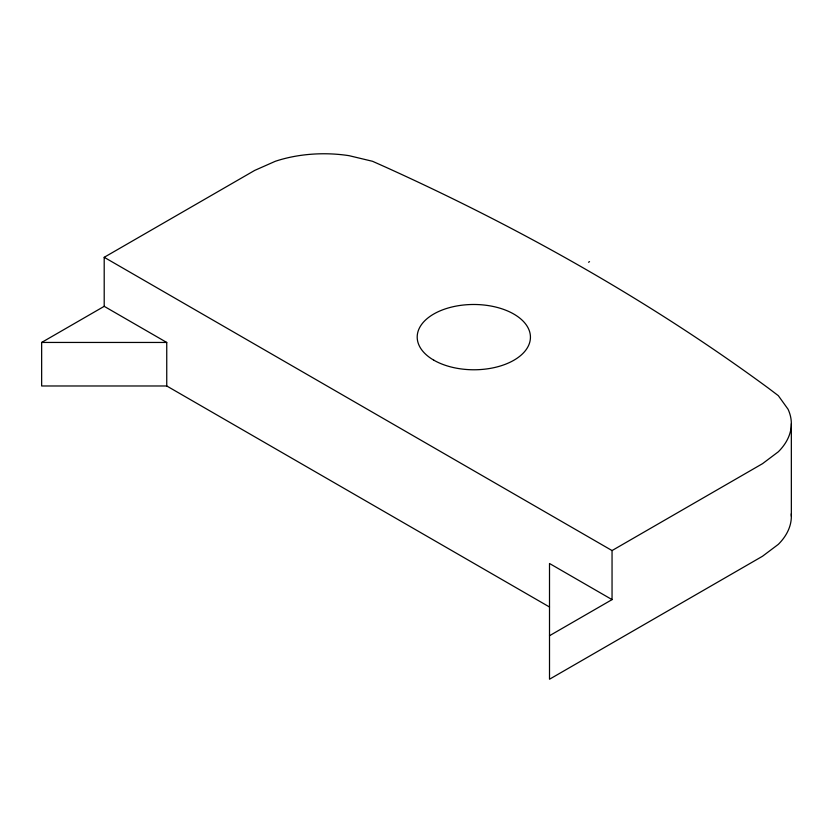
<?xml version="1.0" encoding="UTF-8"?>
<svg xmlns="http://www.w3.org/2000/svg" width="833" height="833" viewBox="0 0 833 833"><rect width="100%" height="100%" fill="white"/><g stroke="black" fill="none" stroke-linecap="round" stroke-linejoin="round"><path stroke-width="1.25" d="M166.746 385.981L166.746 342.457L104.208 306.336L41.65 342.446L41.65 385.981L166.746 385.981L549.509 607.007M104.208 306.336L104.198 257.303L254.7 170.411L275.306 161.29A97.222 56.144 0 0 1 349.079 155.677L372.528 161.29L385.585 167.11C519.979 227.982 649.344 300.598 768.297 388.074L778.314 395.654L788.028 409.19A97.222 56.134 0 0 1 778.324 451.788L762.518 463.679L612.047 550.561L612.047 599.614L549.509 635.725M588.525 262.239L589.545 261.645M41.65 342.446L166.746 342.457M104.198 257.303L612.047 550.561M612.047 599.614L549.509 563.493L549.509 679.228L762.518 556.246L778.324 544.355A97.222 56.134 0 0 0 791.256 513.846M791.34 423.716L791.35 516.283M433.847 360.2A56.613 32.643 0.1 0 0 528.528 345.591A56.613 32.643 0.1 0 0 459.118 305.586A56.613 32.643 0.1 0 0 433.847 360.2"/></g></svg>
